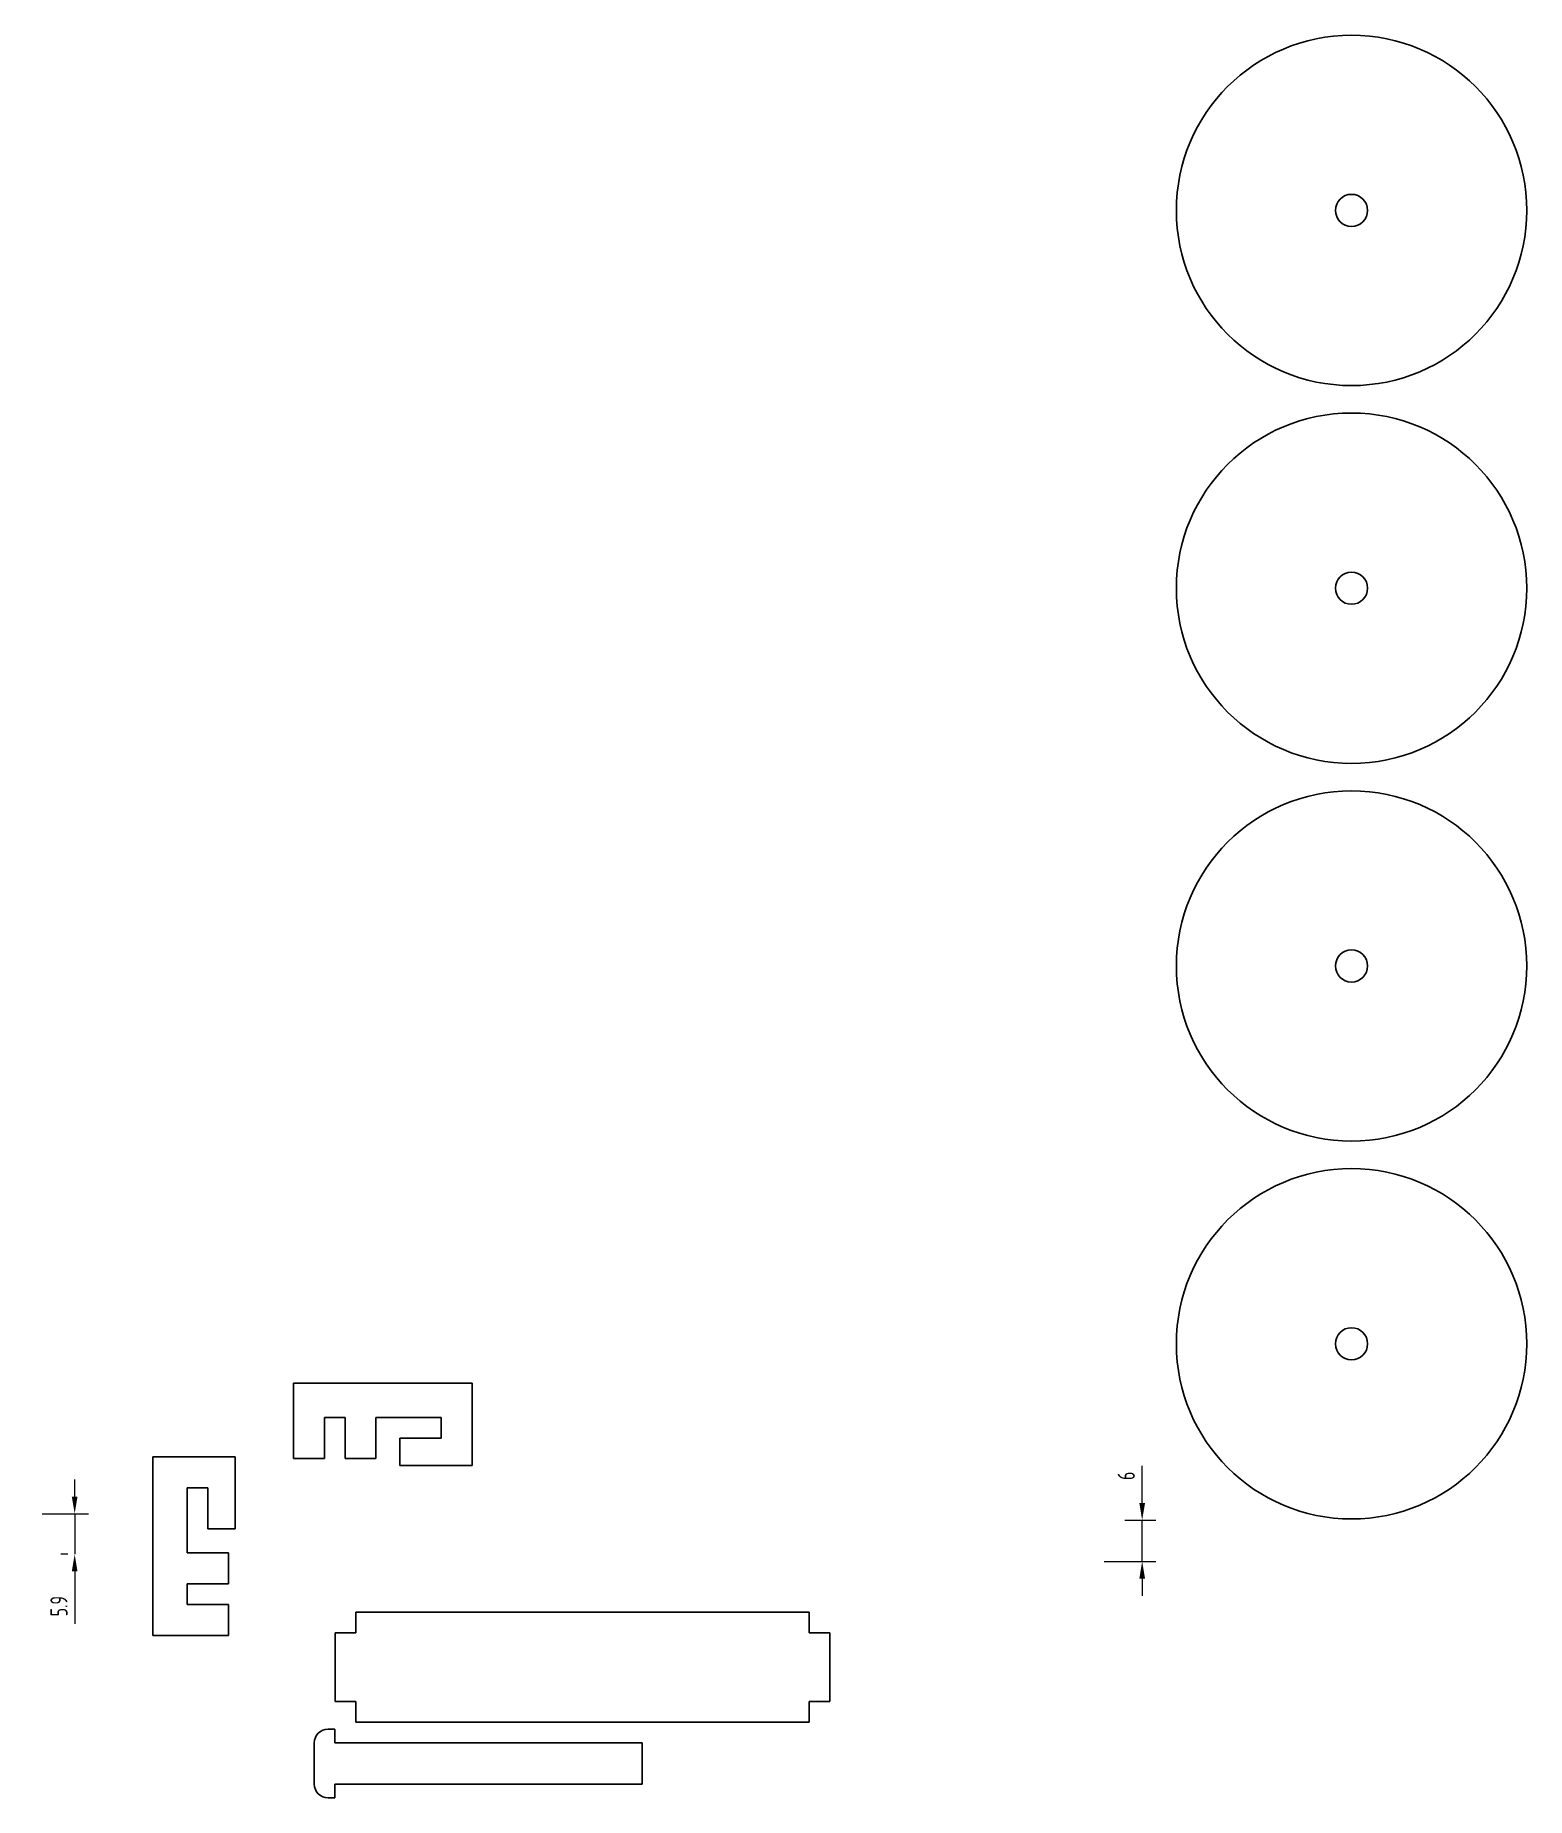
# Model space of a CAD drawing. Header units: millimetres. Extents: x 55 to 272, y 11 to 267.
import ezdxf

# ---------------------------------------------------------------- set-up
doc = ezdxf.new("R2010")
doc.units = ezdxf.units.MM
doc.styles.get("Standard").update_dxf_attribs({"font": 'iso.shx', "width": 0.75, "bigfont": 'chineset.shx'})
doc.dimstyles.new('CNS', dxfattribs={"dimtxt": 2.5, "dimasz": 2.5, "dimexe": 2, "dimexo": 1, "dimgap": 1, "dimtad": 1, "dimdsep": 46, "dimtxsty": 'Standard', "dimcen": 2.5, "dimclrd": 3, "dimclre": 3, "dimclrt": 1, "dimadec": 0, "dimazin": 0, "dimtfac": 1, "dimtmove": 0, "dimatfit": 0, "dimfxl": 1, "dimlwd": 18, "dimlwe": 18, "dimarcsym": 0})

# ---------------------------------------------------------------- blocks, each defined once
blk = doc.blocks.new('*D4')
at = {"color": 3, "lineweight": 18, "transparency": 16777216}
for p, q in [((60.9, 54.65), (60.9, 57.15)), ((56.16, 52.15), (62.9, 52.15)), ((60.9, 52.15), (60.9, 46.25)), ((59.9, 46.25), (58.9, 46.25)), ((60.9, 43.75), (60.9, 36.13))]:
    blk.add_line(p, q, dxfattribs=at)
at = {"color": 3, "transparency": 16777216}
for points in [[(60.48, 54.65), (61.31, 54.65), (60.9, 52.15)], [(60.48, 43.75), (61.31, 43.75), (60.9, 46.25)]]:
    blk.add_solid(points, dxfattribs=at)
at = {"layer": 'Defpoints', "color": 0, "transparency": 16777216}
for p in [(55.16, 52.15), (60.9, 46.25), (60.9, 46.25)]:
    blk.add_point(p, dxfattribs=at)
at = {"color": 1, "transparency": 16777216, "insert": (58.61, 38.69), "char_height": 2.5, "attachment_point": 5, "rotation": 90}
blk.add_mtext('5.9', dxfattribs=at)
blk = doc.blocks.new('*D5')
at = {"color": 3, "lineweight": 18, "transparency": 16777216}
for p, q in [((216.27, 53.71), (216.27, 59.13)), ((213.73, 51.21), (218.27, 51.21)), ((216.27, 45.21), (216.27, 51.21)), ((210.73, 45.21), (218.27, 45.21)), ((216.27, 42.71), (216.27, 40.21))]:
    blk.add_line(p, q, dxfattribs=at)
at = {"color": 3, "transparency": 16777216}
for points in [[(215.86, 53.71), (216.69, 53.71), (216.27, 51.21)], [(215.86, 42.71), (216.69, 42.71), (216.27, 45.21)]]:
    blk.add_solid(points, dxfattribs=at)
at = {"layer": 'Defpoints', "color": 0, "transparency": 16777216}
for p in [(212.73, 51.21), (216.27, 51.21), (209.73, 45.21)]:
    blk.add_point(p, dxfattribs=at)
at = {"color": 1, "transparency": 16777216, "insert": (213.96, 57.67), "char_height": 2.5, "attachment_point": 5, "rotation": 90}
blk.add_mtext('6', dxfattribs=at)

msp = doc.modelspace()

# ---------------------------------------------------------------- linework, layer by layer
for p, q in [((118.748, 71.17), (92.748, 71.17)), ((92.748, 71.17), (92.748, 60.17)), ((118.748, 59.17), (118.748, 71.17)), ((97.248, 60.17), (97.248, 66.17)), ((97.248, 66.17), (100.248, 66.17)), ((100.248, 66.17), (100.248, 60.17)), ((104.748, 60.17), (104.748, 66.17)), ((114.248, 66.17), (104.748, 66.17)), ((114.248, 63.17), (114.248, 66.17)), ((108.248, 59.17), (108.248, 63.17)), ((108.248, 63.17), (114.248, 63.17)), ((72.27, 60.446), (72.27, 34.446)), ((84.27, 60.446), (72.27, 60.446)), ((84.27, 60.446), (84.27, 49.946)), ((92.748, 60.17), (97.248, 60.17)), ((100.248, 60.17), (104.748, 60.17)), ((118.748, 59.17), (108.248, 59.17)), ((80.27, 55.946), (77.27, 55.946)), ((77.27, 55.946), (77.27, 46.446)), ((80.27, 49.946), (80.27, 55.946)), ((84.27, 49.946), (80.27, 49.946)), ((83.27, 46.446), (77.27, 46.446)), ((83.27, 41.946), (83.27, 46.446)), ((77.27, 38.946), (77.27, 41.946)), ((77.27, 41.946), (83.27, 41.946)), ((83.27, 38.946), (77.27, 38.946)), ((83.27, 34.446), (83.27, 38.946)), ((101.808, 34.807), (101.808, 37.807)), ((101.808, 37.807), (167.808, 37.807)), ((167.808, 37.807), (167.808, 34.807)), ((72.27, 34.446), (83.27, 34.446)), ((98.808, 34.807), (101.808, 34.807)), ((98.808, 34.807), (98.808, 24.807)), ((167.808, 34.807), (170.808, 34.807)), ((170.808, 34.807), (170.808, 24.807)), ((98.808, 24.807), (101.808, 24.807)), ((101.808, 21.807), (101.808, 24.807)), ((167.808, 24.807), (167.808, 21.807)), ((167.808, 24.807), (170.808, 24.807)), ((97.774, 20.803), (98.774, 20.803)), ((98.774, 18.803), (98.774, 20.803)), ((101.808, 21.807), (167.808, 21.807)), ((95.774, 12.803), (95.774, 18.803)), ((98.774, 18.803), (143.474, 18.803)), ((143.474, 18.803), (143.474, 12.803)), ((97.774, 10.803), (98.774, 10.803)), ((98.774, 10.803), (98.774, 12.803)), ((143.474, 12.803), (98.774, 12.803))]:
    msp.add_line(p, q)
for centre in [(246.746, 241.895), (246.746, 186.895), (246.746, 131.895), (246.746, 76.895)]:
    msp.add_circle(centre, 25.5)
at = {"linetype": 'Continuous', "lineweight": 25}
for centre in [(246.746, 241.895), (246.746, 186.895), (246.746, 131.895), (246.746, 76.895)]:
    msp.add_circle(centre, 2.34, dxfattribs=at)
for centre, start, end in [((97.774, 18.803), 90, 180), ((97.774, 12.803), 180, 270)]:
    msp.add_arc(centre, 2, start, end)

# ---------------------------------------------------------------- dimensions: what is measured, and where the dimension line sits
for base, p1, p2, angle, picture, middle in [((216.272, 51.212), (209.728, 45.212), (212.728, 51.212), 90, '*D5', (213.958, 57.672)), ((60.898, 46.246), (55.163, 52.146), (60.898, 46.246), 270, '*D4', (58.615, 38.689))]:
    dim = msp.add_linear_dim(base=base, p1=p1, p2=p2, angle=angle, dimstyle='CNS')
    dim.commit()
    dim.dimension.update_dxf_attribs({"geometry": picture, "text_midpoint": middle})

doc.saveas('drawing.dxf')
